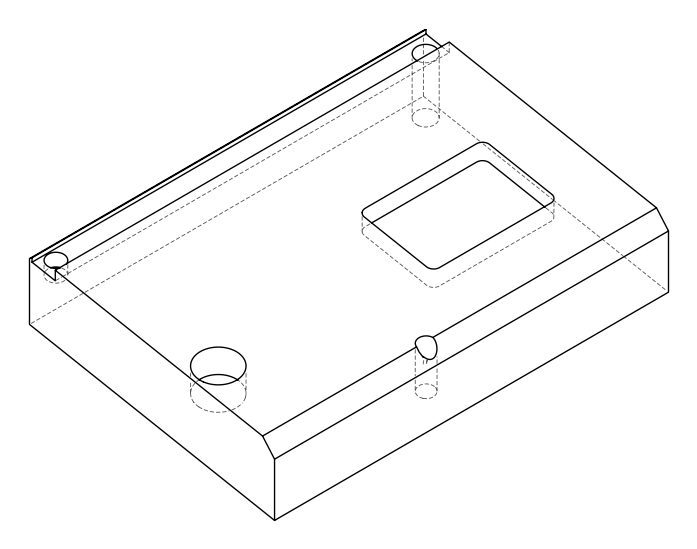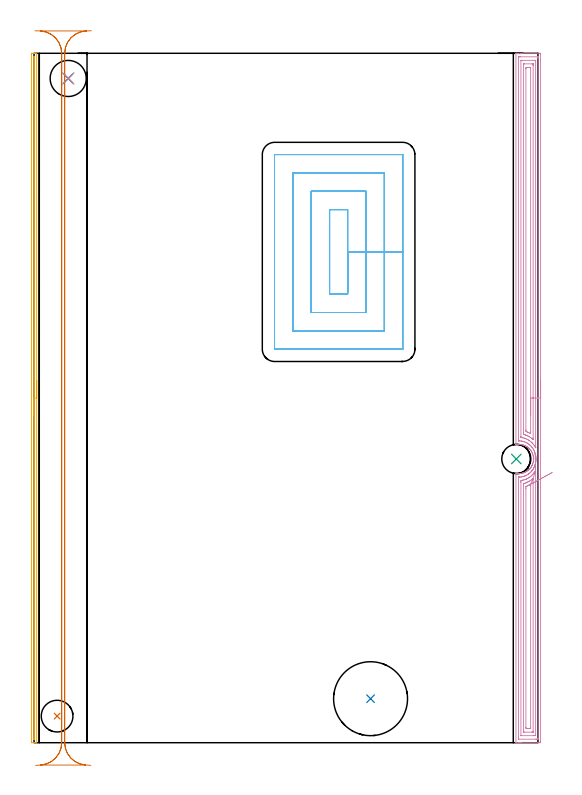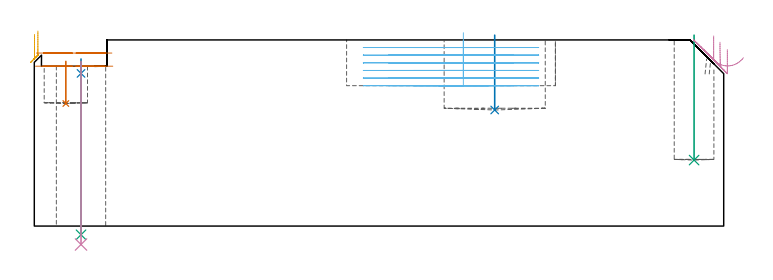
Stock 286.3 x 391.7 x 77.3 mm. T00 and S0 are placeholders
(PLAN: 10 operations, 8 tool changes, 39.6 min)
(1 INDEXABLE_INSERT_DRILL_BLIND_HOLE_FROM_SOLID | STEP1POCKET | NXT0302_007 | 0.07 min | 6654 mm3)
(2 INDEXABLE_INSERT_DRILL_BLIND_HOLE_FROM_SOLID_1 | STEP1POCKET_1 | NXT0302_036 | 0.13 min | 39617 mm3)
(3 INDEXABLE_INSERT_DRILL_BLIND_HOLE_FROM_SOLID_2 | STEP1POCKET_2 | NXT0302_004 | 0.21 min | 10607 mm3)
(4 AREA_MILL | FG_CHAMFER_SURFACE | UGT0205_001 | 15.91 min | 37839 mm3)
(5 AREA_MILL_1 | FG_CHAMFER_SURFACE_1 | UGT0205_001 | 6.41 min | 16780 mm3)
(6 MILL_RECTANGULAR_POCKET | POCKET_RECTANGULAR_STRAIGHT | UGT0201_131 | Follow Part, ap 3.475, ae 75% | 12.58 min | 204324 mm3)
(7 MILL_RECTANGULAR_SLOT | SLOT_RECTANGULAR | UGT0201_109 | Follow Part, ap 6.35, ae 75% | 3.64 min | 105305 mm3)
(8 SPOT_DRILL | STEP1HOLE | NXT0321_9005460120000 | 0.05 min | 236 mm3)
(9 DRILL_THROUGH_HOLE_INTO_CENTER | STEP1HOLE | NXT0301_087 | 0.29 min | 6792 mm3)
(10 DRILL_TO_ENLARGE_THROUGH_HOLE | STEP1HOLE | UGT0301_050 | 0.31 min | 14895 mm3)
(TOOL NXT0302_007 | Index. Insert Drill 18mm [880-D1800L25-05] | D18 PA176 FL90 Z2)
(TOOL NXT0302_036 | Index. Insert Drill 42mm [880-D4200L50-05] | D42 PA176 FL210 Z2)
(TOOL NXT0302_004 | Index. Insert Drill 16.5mm [880-D1650L20-05] | D16.5 PA176 FL83 Z2)
(TOOL UGT0205_001 | Chamfer Mill 20 x 3 x 45 deg. | D20 FL50 Z2)
(TOOL UGT0201_131 | Carbide End Mill 13.9 | D13.9 FL30 Z4)
(TOOL UGT0201_109 | End Mill 25.4 mm | D25.4 FL25 Z2)
(TOOL NXT0321_9005460120000 | NC Spot Drill, 142deg, 12mm, Carbide, Uncoated | D12 PA142 FL30 Z2)
(TOOL NXT0301_087 | Carbide Drill 11.6mm [860.1-1160-058A1-MM 2214] | D11.6 PA140 FL72 Z2)
(TOOL UGT0301_050 | Twist Drill 20.5 mm | D20.5 PA118 FL145 Z2)
(OP 1 INDEXABLE_INSERT_DRILL_BLIND_HOLE_FROM_SOLID)
G17 G21 G94 G90
T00 M6
G54
G17 G0 G90 X13.1 Y15.1 S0 M3
G43 Z87.3 H1
G94 G81 G98 Z50.9 F250. R68.4
G80
M5
M2
(OP 2 INDEXABLE_INSERT_DRILL_BLIND_HOLE_FROM_SOLID_1)
G17 G21 G94 G90
T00 M6
G54
G17 G0 G90 X191.2 Y25. S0 M3
G43 Z87.3 H1
G94 G81 G98 Z48.2 F250. R79.3
G80
M5
M2
(OP 3 INDEXABLE_INSERT_DRILL_BLIND_HOLE_FROM_SOLID_2)
G17 G21 G94 G90
T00 M6
G54
G17 G0 G90 X274. Y161.2 S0 M3
G43 Z87.3 H1
G94 G81 G98 Z27.4 F250. R79.3
G80
M5
M2
(OP 4 AREA_MILL)
G17 G21 G94 G90
T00 M6
G54
G17 G0 G90 X287.8 Y205.85 S1061 M3
G43 Z87.3 H0
Z73.3
G94 G1 Y205.812 Z72.428 F250.
Y205.698 Z71.564
Y205.509 Z70.712
Y205.247 Z69.88
Y204.913 Z69.074
Y204.51 Z68.3
Y204.042 Z67.564
Y203.51 Z66.872
Y202.921 Z66.229
Y202.278 Z65.64
Y201.586 Z65.108
Y200.85 Z64.64
Y200.076 Z64.237
Y199.27 Z63.903
Y198.438 Z63.641
Y197.586 Z63.452
Y196.722 Z63.338
Y195.85 Z63.3
X287.799 Y0.62 Z63.301
X287.796 Y0.206 Z63.302
X287.792 Y0.01 Z63.305
X287.389 Y0. Z63.708
X276.847 Z74.248
X276.309 Z74.788
X275.968 Z75.128
X275.43 Z75.666
X275.089 Z76.005
X274.119 Z76.981
X273.957 Y0.002 Z77.135
X273.802 Y0.01 Z77.288
X273.8 Y0.173 Z77.3
Y152.962
X273.806 Y153.064 Z77.292
X273.956 Y153.047 Z77.142
X273.964 Y153.046 Z77.135
X274.494 Y152.971 Z76.606
X274.93 Y152.928 Z76.17
X275.367 Y152.909 Z75.733
X275.805 Y152.913 Z75.295
X276.241 Y152.94 Z74.859
X276.428 Y152.962 Z74.672
X276.679 Y152.991 Z74.42
X277.114 Y153.065 Z73.983
X277.551 Y153.165 Z73.543
X277.725 Y153.215 Z73.367
X277.987 Y153.29 Z73.109
X278.408 Y153.429 Z72.69
X278.861 Y153.621 Z72.234
X279.043 Y153.709 Z72.052
X279.235 Y153.8 Z71.864
X279.303 Y153.833 Z71.796
X279.736 Y154.071 Z71.362
X279.921 Y154.187 Z71.175
X280.141 Y154.322 Z70.958
X280.61 Y154.67 Z70.488
X280.932 Y154.935 Z70.166
X281.175 Y155.152 Z69.925
X281.245 Y155.215 Z69.854
X281.485 Y155.456 Z69.615
X281.772 Y155.777 Z69.326
X281.785 Y155.791 Z69.314
X281.825 Y155.841 Z69.272
X281.884 Y155.911 Z69.216
X282.031 Y156.089 Z69.067
X282.047 Y156.108 Z69.051
X282.118 Y156.207 Z68.978
X282.249 Y156.387 Z68.847
X282.357 Y156.536 Z68.739
X282.45 Y156.685 Z68.645
X282.651 Y157.001 Z68.447
X282.891 Y157.445 Z68.208
X282.977 Y157.623 Z68.123
X282.996 Y157.664 Z68.103
X283.096 Y157.876 Z67.999
X283.105 Y157.894 Z67.991
X283.172 Y158.052 Z67.925
X283.232 Y158.194 Z67.866
X283.433 Y158.788 Z67.666
X283.555 Y159.233 Z67.542
X283.651 Y159.681 Z67.447
X283.677 Y159.84 Z67.423
X283.722 Y160.127 Z67.377
X283.768 Y160.574 Z67.33
X283.781 Y160.917 Z67.307
X283.787 Y160.982 Z67.309
X283.788 Y160.999 Z67.308
X283.789 Y161.02 Z67.307
X283.787 Y161.254 Z67.305
X283.785 Y161.389
X283.787 Y161.455 Z67.309
X283.785 Y161.462 Z67.307
Y161.463 Z67.306
Y161.467
X283.779 Y161.592 Z67.316
X283.773 Y161.668 Z67.32
X283.76 Y161.914 Z67.336
X283.71 Y162.36 Z67.386
X283.666 Y162.632 Z67.434
X283.636 Y162.807 Z67.464
X283.534 Y163.253 Z67.563
X283.404 Y163.701 Z67.693
X283.254 Y164.146 Z67.842
X283.231 Y164.209 Z67.866
X283.048 Y164.627 Z68.047
X282.852 Y165.039 Z68.248
X282.614 Y165.459 Z68.484
X282.358 Y165.871 Z68.741
X282.315 Y165.932 Z68.784
X281.967 Y166.385 Z69.133
X281.599 Y166.825 Z69.5
X281.484 Y166.945 Z69.614
X281.239 Y167.178 Z69.859
X281.068 Y167.342 Z70.032
X280.993 Y167.407 Z70.106
X280.8 Y167.573 Z70.296
X280.65 Y167.705 Z70.45
X280.634 Y167.718 Z70.465
X280.499 Y167.815 Z70.6
X280.361 Y167.913 Z70.735
X280.236 Y168.003 Z70.862
X280.179 Y168.044 Z70.92
X280.048 Y168.129 Z71.051
X279.921 Y168.21 Z71.174
X279.785 Y168.3 Z71.315
X279.737 Y168.331 Z71.363
X279.636 Y168.389 Z71.463
X279.483 Y168.476 Z71.613
X279.229 Y168.611 Z71.869
X278.98 Y168.726 Z72.119
X278.863 Y168.78 Z72.236
X278.604 Y168.885 Z72.495
X278.428 Y168.957 Z72.671
X278.158 Y169.051 Z72.942
X277.988 Y169.11 Z73.11
X277.725 Y169.185 Z73.37
X277.552 Y169.235 Z73.544
X277.114 Y169.335 Z73.983
X276.847 Y169.38 Z74.251
X276.678 Y169.409 Z74.42
X276.241 Y169.46 Z74.858
X275.805 Y169.487 Z75.295
X275.367 Y169.491 Z75.733
X274.93 Y169.472 Z76.17
X274.493 Y169.432 Z76.606
X274.332 Y169.409 Z76.767
X274.137 Y169.382 Z76.961
X273.987 Y169.356 Z77.111
X273.803 Y169.325 Z77.294
X273.801 Y169.393 Z77.297
X273.8 Y169.489 Z77.3
Y391.527
X273.802 Y391.69 Z77.288
X273.957 Y391.698 Z77.135
X274.119 Y391.7 Z76.981
X274.408 Z76.692
X275.089 Z76.005
X276.309 Z74.788
X276.847 Z74.248
X277.456 Z73.639
X287.389 Z63.708
X287.66 Y391.698 Z63.437
X287.792 Y391.69 Z63.306
X287.799 Y391.557 Z63.299
X287.8 Y391.08 Z63.3
Y388.029
Y195.85
X286.386 Z64.714
X286.385 Y2.535 Z64.715
X286.384 Y2.407 Z64.716
X286.379 Y2.033 Z64.721
X286.023 Y2.009 Z65.077
X285.632 Y2.004 Z65.468
X285.153 Y2. Z65.947
X275.489 Z75.611
X275.293 Y2.003 Z75.807
X275.261 Y2.005 Z75.839
X275.231 Y2.009 Z75.869
X275.221 Y2.048 Z75.879
X275.216 Y2.278 Z75.884
X275.215 Y2.407 Z75.885
X275.214 Y3.174 Z75.886
X275.215 Y150.824 Z75.885
X275.216 Y150.872 Z75.884
X275.218 Y150.894 Z75.882
X275.219 Y150.899 Z75.881
X275.239 Y150.904 Z75.861
X275.608 Y150.912 Z75.492
X275.783 Y150.917 Z75.317
X275.968 Y150.93 Z75.132
X276.596 Y150.983 Z74.504
X276.847 Y151.015 Z74.253
X277.355 Y151.104 Z73.745
X277.725 Y151.189 Z73.375
X278.061 Y151.28 Z73.039
X278.604 Y151.447 Z72.496
X278.733 Y151.49 Z72.367
X279.068 Y151.622 Z72.032
X279.355 Y151.751 Z71.745
X279.482 Y151.813 Z71.618
X279.941 Y152.048 Z71.159
X280.361 Y152.283 Z70.739
X280.505 Y152.368 Z70.595
X280.739 Y152.515 Z70.361
X281.03 Y152.728 Z70.07
X281.239 Y152.889 Z69.861
X281.524 Y153.119 Z69.576
X281.867 Y153.409 Z69.233
X281.998 Y153.53 Z69.102
X282.118 Y153.649 Z68.982
X282.434 Y153.98 Z68.666
X282.724 Y154.302 Z68.376
X282.849 Y154.452 Z68.251
X282.996 Y154.638 Z68.104
X283.23 Y154.958 Z67.87
X283.399 Y155.196 Z67.701
X283.585 Y155.491 Z67.515
X283.875 Y155.975 Z67.225
X283.915 Y156.048 Z67.185
X283.937 Y156.089 Z67.163
X284.208 Y156.644 Z66.892
X284.362 Y156.983 Z66.738
X284.431 Y157.146 Z66.669
X284.477 Y157.264 Z66.623
X284.692 Y157.876 Z66.408
X284.701 Y157.903 Z66.399
X284.708 Y157.923 Z66.392
X284.753 Y158.076 Z66.347
X284.896 Y158.625 Z66.204
X284.927 Y158.77 Z66.173
X285.045 Y159.367 Z66.055
X285.091 Y159.663 Z66.009
X285.148 Y160.156 Z65.952
X285.179 Y160.557 Z65.921
X285.198 Y160.998 Z65.902
X285.197 Y161.45 Z65.903
X285.174 Y161.916 Z65.926
X285.139 Y162.344 Z65.961
X285.064 Y162.921 Z66.036
X285.01 Y163.237 Z66.09
X284.829 Y164.054 Z66.271
X284.808 Y164.131 Z66.292
X284.753 Y164.317 Z66.347
X284.519 Y165.024 Z66.581
X284.358 Y165.426 Z66.742
X284.132 Y165.918 Z66.968
X283.875 Y166.417 Z67.225
X283.649 Y166.811 Z67.451
X283.201 Y167.497 Z67.899
X283.042 Y167.705 Z68.058
X283.022 Y167.73 Z68.078
X282.996 Y167.762 Z68.104
X282.619 Y168.212 Z68.481
X282.27 Y168.598 Z68.83
X282.118 Y168.745 Z68.982
X281.735 Y169.098 Z69.365
X281.286 Y169.492 Z69.814
X281.124 Y169.609 Z69.976
X280.361 Y170.116 Z70.739
X280.196 Y170.218 Z70.904
X279.905 Y170.385 Z71.195
X279.482 Y170.588 Z71.618
X279.122 Y170.751 Z71.978
X278.604 Y170.946 Z72.496
X278.265 Y171.062 Z72.835
X277.8 Y171.202 Z73.3
X277.725 Y171.221 Z73.375
X277.473 Y171.279 Z73.627
X276.847 Y171.387 Z74.253
X276.721 Y171.407 Z74.379
X275.968 Y171.469 Z75.132
X275.769 Y171.481 Z75.331
X275.26 Y171.491 Z75.84
X275.231 Y171.494 Z75.869
X275.221 Y171.498 Z75.879
X275.219 Y171.509 Z75.881
X275.216 Y171.585 Z75.884
X275.215 Y171.738 Z75.885
X275.214 Y172.045 Z75.886
X275.215 Y389.165 Z75.885
X275.216 Y389.293 Z75.884
X275.221 Y389.667 Z75.879
X275.577 Y389.691 Z75.523
X275.968 Y389.696 Z75.132
X276.447 Y389.7 Z74.653
X286.111 Z64.989
X286.307 Y389.697 Z64.793
X286.339 Y389.695 Z64.761
X286.369 Y389.691 Z64.731
X286.379 Y389.652 Z64.721
X286.384 Y389.422 Z64.716
X286.385 Y389.293 Z64.715
X286.386 Y388.526 Z64.714
Y195.85
X284.972 Z66.128
X284.971 Y167.705 Z66.129
X284.969 Z66.131
X284.753 Y168.061 Z66.347
X284.403 Y168.598 Z66.697
X284.189 Y168.915 Z66.911
X283.875 Y169.324 Z67.225
X283.74 Y169.492 Z67.36
X283.394 Y169.893 Z67.706
X282.996 Y170.321 Z68.104
X282.933 Y170.385 Z68.167
X282.506 Y170.775 Z68.594
X282.118 Y171.108 Z68.982
X281.909 Y171.279 Z69.191
X281.239 Y171.74 Z69.861
X280.987 Y171.91 Z70.113
X280.557 Y172.172 Z70.543
X280.361 Y172.276 Z70.739
X280.153 Y172.383 Z70.947
X279.482 Y172.68 Z71.618
X278.683 Y172.985 Z72.417
X278.604 Y173.011 Z72.496
X278.425 Y173.066 Z72.675
X277.725 Y173.237 Z73.375
X277.51 Y173.285 Z73.59
X276.847 Y173.395 Z74.253
X276.67 Y173.425 Z74.43
X276.643 Y173.432 Z74.457
X276.635 Y173.439 Z74.465
X276.633 Y173.472 Z74.467
X276.63 Y173.59 Z74.47
X276.629 Y173.737 Z74.471
Y173.959 Z74.472
Y387.506 Z74.471
X276.631 Y387.617 Z74.469
X276.633 Y387.671 Z74.467
X276.635 Y387.69 Z74.465
X276.661 Y387.695 Z74.439
X276.847 Y387.698 Z74.253
X277.534 Y387.7 Z73.566
X284.563 Z66.537
X284.753 Y387.697 Z66.347
X284.944 Y387.692 Z66.156
X284.964 Y387.69 Z66.136
X284.966 Y387.677 Z66.134
X284.969 Y387.639 Z66.131
X284.971 Y387.58 Z66.129
Y387.506
X284.972 Y195.85 Z66.128
X283.557 Z67.543
Y173.066
X283.556 Y172.497 Z67.544
X283.553 Y172.305 Z67.547
X283.55 Y172.239 Z67.55
X283.546 Y172.225 Z67.554
X282.996 Y172.693 Z68.104
X282.544 Y173.066 Z68.556
X282.118 Y173.358 Z68.982
X281.286 Y173.912 Z69.814
X281.239 Y173.94 Z69.861
X281.205 Y173.959 Z69.895
X280.651 Y174.247 Z70.449
X280.361 Y174.381 Z70.739
X279.633 Y174.7 Z71.467
X279.482 Y174.757 Z71.618
X279.222 Y174.853 Z71.878
X278.604 Y175.043 Z72.496
X278.339 Y175.122 Z72.761
X278.096 Y175.195 Z73.004
X278.049 Y175.217 Z73.051
X278.047 Y175.281 Z73.053
X278.044 Y175.421 Z73.056
X278.043 Y175.746 Z73.057
Y176.317
Y385.395
X278.045 Y385.586 Z73.055
X278.047 Y385.654 Z73.053
X278.049 Y385.686 Z73.051
X278.067 Y385.69 Z73.033
X278.174 Y385.694 Z72.926
X278.604 Y385.7 Z72.496
X278.622 Z72.478
X283.015 Z68.085
X283.426 Y385.696 Z67.674
X283.528 Y385.692 Z67.572
X283.549 Y385.69 Z67.551
X283.552 Y385.676 Z67.548
X283.555 Y385.64 Z67.545
X283.556 Y385.56 Z67.544
X283.557 Y385.148 Z67.543
Y384.825
Y195.85
X282.143 Z68.957
Y176.64
X282.141 Y175.746 Z68.96
X282.139 Y175.725 Z68.961
X282.118 Y175.583 Z68.982
X281.842 Y175.746 Z69.258
X281.239 Y176.071 Z69.861
X280.634 Y176.362 Z70.466
X280.361 Y176.479 Z70.739
X279.979 Y176.64 Z71.121
X279.482 Y176.832 Z71.618
X279.458 Y177.533 Z71.642
X279.457 Y177.558 Z71.643
X279.458 Y383.038 Z71.642
Y383.063
X279.482 Y383.69 Z71.618
X279.714 Y383.696 Z71.386
X280.361 Y383.699 Z70.739
X280.589 Y383.7 Z70.511
X281.239 Y383.699 Z69.861
X281.469 Z69.631
X282.118 Y383.69 Z68.982
X282.142 Y383.038 Z68.958
X282.143 Y383.013 Z68.957
Y195.85
Y194.978 Z68.995
Y194.114 Z69.109
Y193.262 Z69.298
Y192.43 Z69.56
Y191.624 Z69.894
Y190.85 Z70.297
Y190.114 Z70.765
Y189.422 Z71.296
Y188.779 Z71.886
Y188.19 Z72.529
Y187.658 Z73.221
Y187.19 Z73.957
Y186.787 Z74.731
Y186.453 Z75.537
Y186.191 Z76.369
Y186.002 Z77.22
Y185.888 Z78.085
Y185.85 Z78.957
G0 X284.759 Y164.433 Z76.343
G1 X284.76 Y164.413 Z75.471
X284.762 Y164.317 Z74.604
X284.765 Y164.146 Z73.748
X284.771 Y163.902 Z72.911
X284.777 Y163.585 Z72.098
X284.785 Y163.198 Z71.316
X284.795 Y162.745 Z70.57
X284.806 Y162.229 Z69.867
X284.818 Y161.653 Z69.212
X284.831 Y161.023 Z68.609
X284.845 Y160.342 Z68.064
X284.86 Y159.617 Z67.58
X284.877 Y158.851 Z67.161
X284.893 Y158.053 Z66.81
X284.911 Y157.227 Z66.53
X284.928 Y156.379 Z66.324
X284.947 Y155.517 Z66.192
X284.965 Y154.647 Z66.135
X284.967 Y154.524 Z66.133
X284.97 Y154.302 Z66.13
X284.971 Y154.081 Z66.129
X284.972 Y153.409 Z66.128
X284.971 Y4.194 Z66.129
X284.969 Y4.083 Z66.131
X284.967 Y4.029 Z66.133
X284.965 Y4.01 Z66.135
X284.939 Y4.005 Z66.161
X284.753 Y4.002 Z66.347
X284.066 Y4. Z67.034
X277.037 Z74.063
X276.847 Y4.003 Z74.253
X276.656 Y4.008 Z74.444
X276.636 Y4.01 Z74.464
X276.634 Y4.023 Z74.466
X276.631 Y4.061 Z74.469
X276.629 Y4.12 Z74.471
Y4.194
Y148.048
X276.63 Y148.268 Z74.47
X276.636 Y148.941 Z74.465
X276.801 Y148.987 Z74.299
X276.847 Y148.997 Z74.253
X277.548 Y149.122 Z73.552
X277.725 Y149.162 Z73.375
X278.255 Y149.296 Z72.845
X278.604 Y149.401 Z72.496
X278.93 Y149.503 Z72.17
X279.482 Y149.713 Z71.618
X279.568 Y149.747 Z71.532
X279.769 Y149.835 Z71.331
X280.166 Y150.033 Z70.934
X280.361 Y150.136 Z70.739
X280.738 Y150.344 Z70.362
X281.239 Y150.639 Z69.861
X281.294 Y150.672 Z69.806
X281.379 Y150.728 Z69.721
X281.803 Y151.048 Z69.297
X282.118 Y151.293 Z68.982
X282.297 Y151.439 Z68.803
X282.512 Y151.622 Z68.588
X282.767 Y151.855 Z68.333
X282.996 Y152.081 Z68.104
X283.208 Y152.3 Z67.892
X283.408 Y152.515 Z67.692
X283.626 Y152.768 Z67.474
X283.875 Y153.067 Z67.225
X284.024 Y153.257 Z67.076
X284.137 Y153.409 Z66.963
X284.394 Y153.774 Z66.706
X284.78 Y154.374 Z66.32
X284.965 Y154.647 Z66.135
X283.549 Y150.167 Z67.551
X283.551 Y150.165 Z67.549
X283.554 Y150.161 Z67.546
X283.556 Y149.835 Z67.544
X283.557 Y149.492 Z67.543
Y6.305
X283.555 Y6.114 Z67.545
X283.553 Y6.046 Z67.547
X283.551 Y6.014 Z67.549
X283.533 Y6.01 Z67.567
X283.426 Y6.006 Z67.674
X282.996 Y6. Z68.104
X282.978 Z68.122
X278.585 Z72.515
X278.174 Y6.004 Z72.926
X278.072 Y6.008 Z73.028
X278.051 Y6.01 Z73.049
X278.048 Y6.024 Z73.052
X278.045 Y6.06 Z73.055
X278.044 Y6.14 Z73.056
X278.043 Y6.552 Z73.057
Y6.875
Y146.261
X278.045 Y146.829 Z73.055
X278.048 Y147.154 Z73.052
X278.049 Y147.182 Z73.051
X278.109 Y147.208 Z72.991
X278.232 Y147.245 Z72.868
X278.356 Y147.28 Z72.744
X278.454 Y147.307 Z72.646
X278.604 Y147.352 Z72.496
X279.126 Y147.516 Z71.974
X279.482 Y147.644 Z71.618
X279.769 Y147.756 Z71.331
X280.361 Y148.008 Z70.739
X280.388 Y148.02 Z70.712
X280.444 Y148.048 Z70.656
X280.968 Y148.324 Z70.132
X281.239 Y148.474 Z69.861
X281.53 Y148.645 Z69.57
X282.014 Y148.941 Z69.086
X282.075 Y148.984 Z69.025
X282.118 Y149.016 Z68.982
X282.577 Y149.368 Z68.523
X282.996 Y149.698 Z68.104
X283.071 Y149.759 Z68.029
X283.16 Y149.835 Z67.94
X283.508 Y150.135 Z67.592
X283.549 Y150.167 Z67.551
X282.118 Y146.807 Z68.982
X282.142 Y146.261 Z68.958
Y146.236
Y8.662
Y8.637
X282.118 Y8.01 Z68.982
X281.886 Y8.004 Z69.214
X281.239 Y8.001 Z69.861
X281.011 Y8. Z70.089
X280.361 Y8.001 Z70.739
X280.131 Z70.969
X279.482 Y8.01 Z71.618
X279.458 Y8.662 Z71.642
Y8.687
X279.457 Y144.474 Z71.643
X279.459 Y145.367 Z71.641
X279.46 Y145.389 Z71.64
X279.482 Y145.56 Z71.618
X279.976 Y145.759 Z71.124
X280.361 Y145.919 Z70.739
X280.595 Y146.022 Z70.505
X281.109 Y146.261 Z69.991
X281.196 Y146.305 Z69.904
X281.239 Y146.328 Z69.861
X281.769 Y146.616 Z69.331
X282.118 Y146.807 Z68.982
X282.715 Y147.133 Z68.436
X283.351 Y147.481 Z67.951
X284.022 Y147.848 Z67.531
X284.722 Y148.231 Z67.18
X285.447 Y148.628 Z66.899
X286.19 Y149.035 Z66.692
X286.947 Y149.448 Z66.559
X287.71 Y149.866 Z66.502
X288.476 Y150.285 Z66.521
X289.236 Y150.701 Z66.616
X289.987 Y151.112 Z66.786
X290.722 Y151.514 Z67.03
X291.435 Y151.904 Z67.346
X292.122 Y152.28 Z67.731
X292.776 Y152.638 Z68.184
X293.393 Y152.975 Z68.699
X293.969 Y153.29 Z69.275
X294.498 Y153.58 Z69.905
G0 Z87.3
M5
M2
(OP 5 AREA_MILL_1)
G17 G21 G94 G90
T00 M6
G54
G17 G0 G90 X1.5 Y205.85 S1061 M3
G43 Z87.3 H0
Z81.
G94 G1 Y205.812 Z80.128 F250.
Y205.698 Z79.263
Y205.509 Z78.412
Y205.247 Z77.58
Y204.913 Z76.774
Y204.51 Z76.
Y204.041 Z75.264
Y203.51 Z74.572
Y202.921 Z73.929
Y202.278 Z73.339
Y201.586 Z72.808
Y200.85 Z72.34
Y200.076 Z71.937
Y199.27 Z71.603
Y198.438 Z71.341
Y197.586 Z71.152
Y196.722 Z71.038
Y195.85 Z71.
Y0.173
X1.497 Y0.01 Z70.988
X1.44 Y0.007 Z70.932
X1.028 Y0. Z70.528
X0.693 Z70.192
X0. Z69.495
X-1.239 Z68.258
X-1.491 Y0.002 Z68.005
X-1.5 Y0.477 Z68.
Y391.08
X-1.499 Y391.223 Z68.001
X-1.491 Y391.698 Z68.005
X-1.239 Y391.7 Z68.258
X-0.893 Z68.604
X-0.346 Z69.15
X0. Z69.495
X0.693 Z70.192
X1.029 Z70.528
X1.44 Y391.693 Z70.932
X1.497 Y391.69 Z70.988
X1.5 Y391.527 Z71.
Y195.85
X0.086 Z69.586
Y2.321
X0.085 Y2.235 Z69.585
X0.081 Y2.064 Z69.581
X0.079 Y2.019 Z69.579
X0.073 Y2.009 Z69.573
X0.05 Y2.006 Z69.55
X0. Y2.002 Z69.5
X-0.058 Y2.003 Z69.442
X-0.074 Y2.005 Z69.426
X-0.078 Y2.008 Z69.422
X-0.08 Y2.036 Z69.42
X-0.084 Y2.15 Z69.416
X-0.086 Y2.493 Z69.414
Y389.379
X-0.085 Y389.465 Z69.415
X-0.081 Y389.636 Z69.419
X-0.079 Y389.681 Z69.421
X-0.073 Y389.69 Z69.427
X-0.05 Y389.694 Z69.45
X0. Y389.698 Z69.5
X0.058 Y389.697 Z69.558
X0.074 Y389.695 Z69.574
X0.078 Y389.692 Z69.578
X0.08 Y389.664 Z69.58
X0.084 Y389.55 Z69.584
X0.085 Y389.379 Z69.585
X0.086 Y389.293 Z69.586
Y195.85
Y194.978 Z69.624
Y194.113 Z69.738
Y193.262 Z69.926
Y192.43 Z70.189
Y191.624 Z70.523
Y190.85 Z70.925
Y190.114 Z71.394
Y189.422 Z71.925
Y188.779 Z72.515
Y188.19 Z73.158
Y187.658 Z73.85
Y187.19 Z74.586
Y186.787 Z75.36
Y186.453 Z76.165
Y186.191 Z76.998
Y186.002 Z77.849
Y185.888 Z78.714
Y185.85 Z79.586
G0 Z87.3
M5
M2
(OP 6 MILL_RECTANGULAR_POCKET)
G17 G21 G94 G90
T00 M6
G54
G17 G0 G90 X178.175 Y255.836 S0 M3
G43 Z87.3 H0
Z80.3
G94 G1 Y278.85 Z74.133 F250.
Y302.875 F500.
X167.925
Y254.825
X178.175
Y278.85
X188.6
Y313.3
X157.5
Y244.4
X188.6
Y278.85
X199.025
Y323.725
X147.075
Y233.975
X199.025
Y278.85
X209.45
Y334.1
X209.452 Y334.13
X209.43 Y334.152
X209.4 Y334.15
X136.7
X136.67 Y334.152
X136.648 Y334.13
X136.65 Y334.1
Y223.6
X136.648 Y223.57
X136.67 Y223.548
X136.7 Y223.55
X209.4
X209.43 Y223.548
X209.452 Y223.57
X209.45 Y223.6
Y278.85
Y279.85
G0 X178.175 Y255.836 Z77.133
G1 Y278.85 Z70.967 F250.
Y302.875 F500.
X167.925
Y254.825
X178.175
Y278.85
X188.6
Y313.3
X157.5
Y244.4
X188.6
Y278.85
X199.025
Y323.725
X147.075
Y233.975
X199.025
Y278.85
X209.45
Y334.1
X209.452 Y334.13
X209.43 Y334.152
X209.4 Y334.15
X136.7
X136.67 Y334.152
X136.648 Y334.13
X136.65 Y334.1
Y223.6
X136.648 Y223.57
X136.67 Y223.548
X136.7 Y223.55
X209.4
X209.43 Y223.548
X209.452 Y223.57
X209.45 Y223.6
Y278.85
Y279.85
G0 X178.175 Y255.836 Z73.967
G1 Y278.85 Z67.8 F250.
Y302.875 F500.
X167.925
Y254.825
X178.175
Y278.85
X188.6
Y313.3
X157.5
Y244.4
X188.6
Y278.85
X199.025
Y323.725
X147.075
Y233.975
X199.025
Y278.85
X209.45
Y334.1
X209.452 Y334.13
X209.43 Y334.152
X209.4 Y334.15
X136.7
X136.67 Y334.152
X136.648 Y334.13
X136.65 Y334.1
Y223.6
X136.648 Y223.57
X136.67 Y223.548
X136.7 Y223.55
X209.4
X209.43 Y223.548
X209.452 Y223.57
X209.45 Y223.6
Y278.85
Y279.85
G0 X178.175 Y255.836 Z70.8
G1 Y278.85 Z64.633 F250.
Y302.875 F500.
X167.925
Y254.825
X178.175
Y278.85
X188.6
Y313.3
X157.5
Y244.4
X188.6
Y278.85
X199.025
Y323.725
X147.075
Y233.975
X199.025
Y278.85
X209.45
Y334.1
X209.452 Y334.13
X209.43 Y334.152
X209.4 Y334.15
X136.7
X136.67 Y334.152
X136.648 Y334.13
X136.65 Y334.1
Y223.6
X136.648 Y223.57
X136.67 Y223.548
X136.7 Y223.55
X209.4
X209.43 Y223.548
X209.452 Y223.57
X209.45 Y223.6
Y278.85
Y279.85
G0 X178.175 Y255.836 Z67.633
G1 Y278.85 Z61.467 F250.
Y302.875 F500.
X167.925
Y254.825
X178.175
Y278.85
X188.6
Y313.3
X157.5
Y244.4
X188.6
Y278.85
X199.025
Y323.725
X147.075
Y233.975
X199.025
Y278.85
X209.45
Y334.1
X209.452 Y334.13
X209.43 Y334.152
X209.4 Y334.15
X136.7
X136.67 Y334.152
X136.648 Y334.13
X136.65 Y334.1
Y223.6
X136.648 Y223.57
X136.67 Y223.548
X136.7 Y223.55
X209.4
X209.43 Y223.548
X209.452 Y223.57
X209.45 Y223.6
Y278.85
Y279.85
G0 X178.175 Y255.836 Z64.467
G1 Y278.85 Z58.3 F250.
Y302.875 F500.
X167.925
Y254.825
X178.175
Y278.85
X188.6
Y313.3
X157.5
Y244.4
X188.6
Y278.85
X199.025
Y323.725
X147.075
Y233.975
X199.025
Y278.85
X209.45
Y334.1
X209.452 Y334.13
X209.43 Y334.152
X209.4 Y334.15
X136.7
X136.67 Y334.152
X136.648 Y334.13
X136.65 Y334.1
Y223.6
X136.648 Y223.57
X136.67 Y223.548
X136.7 Y223.55
X209.4
X209.43 Y223.548
X209.452 Y223.57
X209.45 Y223.6
Y278.85
Y279.85
G0 Z87.3
M5
M2
(OP 7 MILL_RECTANGULAR_SLOT)
G17 G21 G94 G90
T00 M6
G54
G17 G0 G90 X32.221 Y-12.876 S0 M3
G43 Z87.3 H0
Z71.85
G94 G1 X29.228 Y-12.67 F250.
G2 X17.4 Y0. R12.7 F500.
G1 Y391.7
G2 X29.596 Y404.39 R12.7
G1 Y404.4
X3.832
X3.843 Y404.372
G2 X15.7 Y391.7 R12.7
G1 Y0.
G2 X3.872 Y-12.67 R12.7
G1 X0.879 Y-12.876 F250.
G0 Z87.3
X0.506 Y404.509
Z66.4
G1 X3.504 Y404.39
G2 X15.7 Y391.7 R12.7 F500.
G1 Y0.
G2 X3.872 Y-12.67 R12.7
G1 Y-12.7
X29.228
Y-12.67
G2 X17.4 Y0. R12.7
G1 Y391.7
G2 X29.596 Y404.39 R12.7
G1 X32.594 Y404.509 F250.
G0 Z87.3
M5
M2
(OP 8 SPOT_DRILL)
G17 G21 G94 G90
T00 M6
G54
G17 G0 G90 X19.4 Y377.4 S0 M3
G43 Z87.3 H0
G94 G81 G98 Z63.4 F250. R69.4
G80
M5
M2
(OP 9 DRILL_THROUGH_HOLE_INTO_CENTER)
G17 G21 G94 G90
T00 M6
G54
G17 G0 G90 X19.4 Y377.4 S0 M3
G43 Z87.3 H1
G94 G73 G98 Z-3.611 F250. Q10.002 R68.4
G80
M5
M2
(OP 10 DRILL_TO_ENLARGE_THROUGH_HOLE)
G17 G21 G94 G90
T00 M6
G54
G17 G0 G90 X19.4 Y377.4 S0 M3
G43 Z87.3 H0
G94 G73 G98 Z-7.659 F250. Q18.515 R68.4
G80
M5
M2
